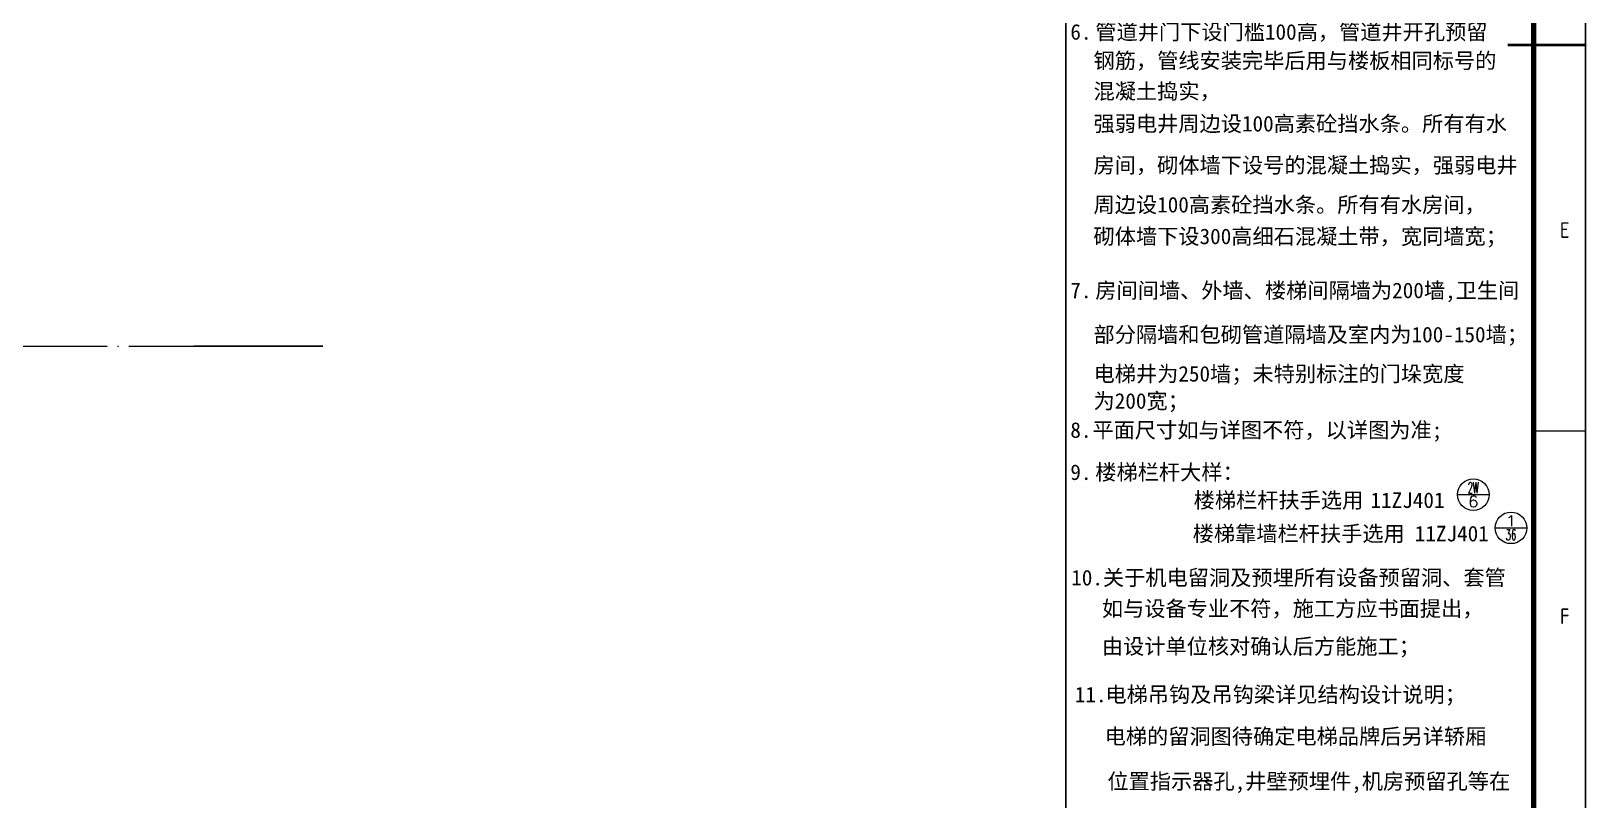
# Model space of a CAD drawing. Extents: x -76183 to 48420, y -19465 to 404409.
# Drawn here: x -21691 to 8239, y 199351 to 214134 of the extents above; entities that cross this region are included whole.
import ezdxf
from ezdxf.enums import TextEntityAlignment as Align

# ---------------------------------------------------------------- set-up
doc = ezdxf.new("R2010")
doc.units = 0
doc.header["$LTSCALE"] = 1000
doc.header["$MEASUREMENT"] = 0
doc.linetypes.add('DOTE', pattern=[2.42, 2, -0.2, 0.02, -0.2])
doc.layers.add('AXIS', color=3, linetype='Continuous')
for name, color, linetype, lineweight in [('dote', 16, 'DOTE', 0), ('PUB_TEXT', 7, 'Continuous', 13), ('WALL', 254, 'Continuous', 13)]:
    doc.layers.add(name, color=color, linetype=linetype, lineweight=lineweight)
doc.layers.add('打印层', color=7, linetype='Continuous', plot=False)
doc.styles.add('_宋体', font='', dxfattribs={"width": 0.8})
doc.styles.add('COMP', font='COMPLEX', dxfattribs={"bigfont": 'hztxt'})
doc.styles.get("Standard").update_dxf_attribs({"font": 'gbenor.shx', "bigfont": 'gbcbig.shx'})
doc.styles.get('_宋体').set_extended_font_data('NSimSun')

# ---------------------------------------------------------------- blocks, each defined once
blk = doc.blocks.new('4#轴网')
at = {"layer": 'AXIS'}
blk.add_line((898726, -200836), (901205, -200836), dxfattribs=at)
at = {"layer": 'dote'}
blk.add_line((866017, -200836), (900609, -200836), dxfattribs=at)
blk = doc.blocks.new('GEDI_WK_A1')
at = {"color": 3}
for p, q in [((831, 297), (841, 297)), ((831, 222.75), (841, 222.75))]:
    blk.add_line(p, q, dxfattribs=at)
for points, const_width in [([(0, 0), (841, 0), (841, 594), (0, 594)], 0.1), ([(25, 10), (831, 10), (831, 584), (25, 584)], 1)]:
    blk.add_lwpolyline(points, close=True, dxfattribs=dict(at, const_width=const_width))
at = {"color": 3, "const_width": 0.5}
blk.add_lwpolyline([(826, 297), (841, 297)], dxfattribs=at)
at = {"color": 3}
for s, p in [('E', (837, 259.88)), ('F', (837, 185.62))]:
    blk.add_text(s, height=3, dxfattribs=at).set_placement(p, align=Align.CENTER)
blk = doc.blocks.new('_index')
blk.add_line((-0.5, 0), (0.5, 0))
blk.add_circle((0, 0), 0.5)
at = {"style": 'COMP'}
for tag, width, p, p2 in [('1', 2.333333, (-0.17, 0.05), (0.17, 0.05)), ('-', 1.166667, (-0.17, -0.39), (0.17, -0.39))]:
    blk.add_attdef(tag, text='', height=0.34, dxfattribs=dict(at, width=width)).set_placement(p, p2, align=Align.FIT)
blk = doc.blocks.new('A$C39EC6481')
blk.add_lwpolyline([(4274, 35173), (13274, 35173), (13274, 702), (4274, 702)], close=True)
at = {"layer": 'WALL', "lineweight": -3, "ltscale": 4}
blk.add_line((4274, 1602), (4274, 35173), dxfattribs=at)
at = {"layer": 'PUB_TEXT'}
ref = blk.add_blockref('_index', (12113, 13955, 16166), dxfattribs=dict(at, xscale=607.5, yscale=607.5, zscale=607.5))
ref.add_attrib('1', '2W', dxfattribs={"layer": '0', "height": 206.6, "rotation": 360, "style": 'COMP', "width": 0.5}).set_placement((12009, 13985, 16166), (12216, 13985, 16166), align=Align.FIT)
ref.add_attrib('-', '6', dxfattribs={"layer": '0', "height": 207, "rotation": 360, "style": 'COMP', "width": 1.5}).set_placement((12009, 13718, 16166), (12216, 13718, 16166), align=Align.FIT)
ref = blk.add_blockref('_index', (12839, 13315, 16166), dxfattribs=dict(at, xscale=607.5, yscale=607.5, zscale=607.5))
ref.add_attrib('1', '1', dxfattribs={"layer": '0', "height": 207, "rotation": 0, "style": 'COMP', "width": 2.333333}).set_placement((12735, 13345, 16166), (12942, 13345, 16166), align=Align.FIT)
ref.add_attrib('-', '36', dxfattribs={"layer": '0', "height": 206.6, "style": 'COMP', "width": 0.636364}).set_placement((12735, 13078, 16166), (12942, 13078, 16166), align=Align.FIT)
at = {"layer": 'PUB_TEXT', "style": '_宋体'}
for s, height, p in [('管道井门下设门槛100高，管道井开孔预留', 299.05, (4841, 22703, 16166)), ('6.', 299.1, (4361, 22703, 16166)), ('钢筋，管线安装完毕后用与楼板相同标号的', 299.05, (4807, 22151, 16166)), ('混凝土捣实，', 299.1, (4807, 21562, 16166)), ('强弱电井周边设100高素砼挡水条。所有有水', 299.05, (4807, 20938, 16166)), ('房间，砌体墙下设号的混凝土捣实，强弱电井', 299.05, (4807, 20140, 16166)), ('周边设100高素砼挡水条。所有有水房间，', 299.05, (4807, 19380, 16166)), ('砌体墙下设300高细石混凝土带，宽同墙宽；', 299.05, (4807, 18771, 16166)), ('7.', 299.1, (4361, 17732, 16166)), ('房间间墙、外墙、楼梯间隔墙为200墙,卫生间', 299.05, (4841, 17732, 16166)), ('部分隔墙和包砌管道隔墙及室内为100-150墙；', 299.05, (4807, 16883, 16166)), ('电梯井为250墙；未特别标注的门垛宽度', 299.05, (4807, 16128, 16166)), ('为200宽；', 299.1, (4807, 15606, 16166)), ('8.', 299.1, (4361, 15047, 16166)), ('平面尺寸如与详图不符，以详图为准;', 299.05, (4786, 15047, 16166)), ('9.', 299.1, (4361, 14236, 16166)), ('楼梯栏杆大样：', 299.1, (4841, 14236, 16166)), ('楼梯栏杆扶手选用', 299.1, (6733, 13698, 16166)), ('11ZJ401', 299.1, (10135, 13698, 16166)), ('楼梯靠墙栏杆扶手选用', 299.1, (6714, 13055, 16166)), ('11ZJ401', 299.1, (10987, 13055, 16166)), ('10.关于机电留洞及预埋所有设备预留洞、套管', 299.05, (4378, 12208, 16166)), ('如与设备专业不符，施工方应书面提出，', 299.05, (4967, 11613, 16166)), ('由设计单位核对确认后方能施工；', 299.05, (4967, 10887, 16166)), ('11.', 299.1, (4447, 9961, 16166)), ('电梯吊钩及吊钩梁详见结构设计说明；', 299.05, (5036, 9961, 16166)), ('电梯的留洞图待确定电梯品牌后另详轿厢', 299.05, (5020, 9156, 16166)), ('位置指示器孔,井壁预埋件,机房预留孔等在', 299.05, (5074, 8292))]:
    blk.add_text(s, height=height, rotation=360, dxfattribs=at).set_placement(p)
blk = doc.blocks.new('4#图框')
at = {"xscale": 100, "yscale": 100, "zscale": 100}
blk.add_blockref('GEDI_WK_A1', (5514901, -996670), dxfattribs=at)
blk.add_blockref('A$C39EC6481', (5584728, -989573))

msp = doc.modelspace()

# ---------------------------------------------------------------- linework, layer by layer
at = {"layer": '打印层'}
msp.add_lwpolyline([(-75886, 184169), (8214, 184169), (8214, 243569), (-75886, 243569)], close=True, dxfattribs=at)

# ---------------------------------------------------------------- block references
msp.add_blockref('4#轴网', (-917286, 408911))
at = {"layer": 'PUB_TEXT'}
msp.add_blockref('4#图框', (-5590787, 1180840), dxfattribs=at)

doc.saveas('drawing.dxf')
